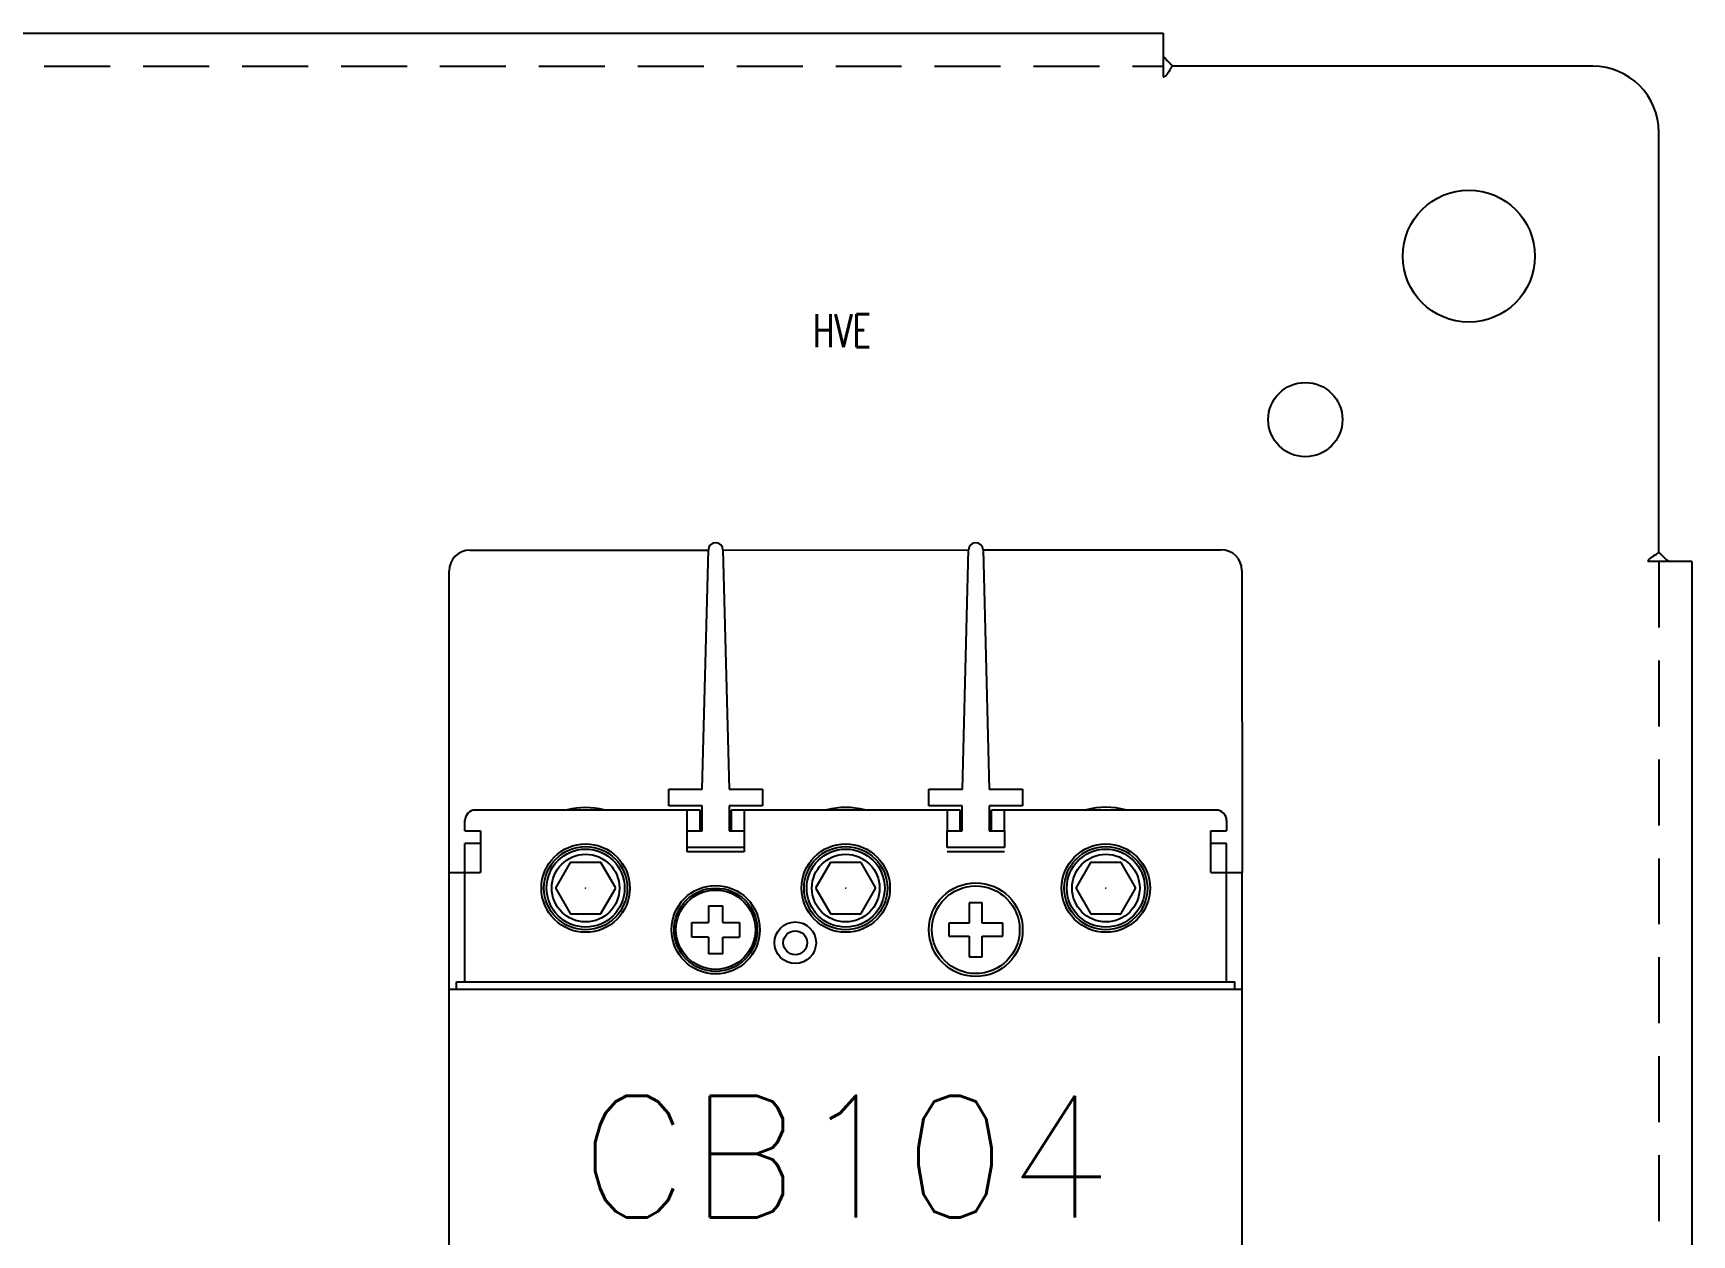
# Model space of a CAD drawing. Header units: inches. Extents: x 0.1 to 89.7, y 0.1 to 57.6.
# Drawn here: x 33.89 to 40.18, y 39.13 to 43.69 of the extents above; entities that cross this region are included whole.
import ezdxf
from ezdxf.enums import TextEntityAlignment as Align

# ---------------------------------------------------------------- set-up
doc = ezdxf.new("R2010")
doc.units = ezdxf.units.IN
doc.header["$MEASUREMENT"] = 0
doc.linetypes.add('HIDDEN', pattern=[0.375, 0.25, -0.125])
for name, color, linetype in [('02___PRT_ALL_AXES', 7, 'Continuous'), ('DEFAULT_2', 8, 'HIDDEN'), ('PB', 7, 'Continuous'), ('PLOC', 8, 'Continuous'), ('PSYMS', 7, 'Continuous'), ('PTAG', 150, 'Continuous')]:
    doc.layers.add(name, color=color, linetype=linetype)
doc.styles.add('WD', font='romans.shx', dxfattribs={"height": 0.185})

# ---------------------------------------------------------------- blocks, each defined once
blk = doc.blocks.new('125A_G_FRAME')
at = {"color": 7, "linetype": 'Continuous'}
for p, q in [((0.0919, 7.0447), (0.9942, 7.0453)), ((1.0496, 7.0453), (1.9785, 7.0458)), ((2.0339, 7.0459), (2.9345, 7.0464)), ((3.0132, 6.9677), (3.0139, 5.8248)), ((0.0139, 5.8248), (0.0132, 6.9659)), ((0.4719, 5.8623), (0.4172, 5.7676)), ((0.4751, 5.8642), (0.5845, 5.8642)), ((0.6424, 5.7676), (0.5877, 5.8623)), ((1.4562, 5.8623), (1.4015, 5.7676)), ((1.4594, 5.8642), (1.5687, 5.8642)), ((1.6266, 5.7676), (1.5719, 5.8623)), ((2.4404, 5.8623), (2.3857, 5.7676)), ((2.4436, 5.8642), (2.553, 5.8642)), ((2.6109, 5.7676), (2.5562, 5.8623)), ((0.4172, 5.7639), (0.4719, 5.6692)), ((0.5877, 5.6692), (0.6424, 5.7639)), ((1.4015, 5.7639), (1.4562, 5.6692)), ((1.5719, 5.6692), (1.6266, 5.7639)), ((2.3857, 5.7639), (2.4404, 5.6692)), ((2.5562, 5.6692), (2.6109, 5.7639)), ((0.5845, 5.6673), (0.4751, 5.6673)), ((1.5687, 5.6673), (1.4594, 5.6673)), ((2.553, 5.6673), (2.4436, 5.6673))]:
    blk.add_line(p, q, dxfattribs=at)
at = {"color": 6, "linetype": 'Continuous'}
for p, q in [((0.9629, 6.061), (0.1125, 6.061)), ((0.9137, 5.9823), (0.9137, 6.061)), ((0.9629, 5.9823), (0.9629, 6.061)), ((1.9471, 6.061), (1.081, 6.061)), ((1.081, 6.061), (1.081, 5.9823)), ((1.1302, 6.061), (1.1302, 5.9824)), ((1.8979, 6.061), (1.8979, 5.9823)), ((1.9471, 5.9823), (1.9471, 6.061)), ((2.9156, 6.061), (2.0652, 6.061)), ((2.0652, 5.9823), (2.0652, 6.061)), ((2.1144, 5.9823), (2.1144, 6.061)), ((0.0731, 5.9823), (0.0731, 6.0217)), ((0.0731, 5.9823), (0.1322, 5.9823)), ((0.1322, 5.9823), (0.1322, 5.8248)), ((2.8959, 5.9823), (2.955, 5.9823)), ((2.8959, 5.8248), (2.8959, 5.9823)), ((2.955, 6.0217), (2.955, 5.9823)), ((0.1322, 5.935), (0.0731, 5.935)), ((0.0731, 5.4114), (0.0731, 5.935)), ((0.9137, 5.9035), (0.9137, 5.9193)), ((1.1302, 5.9035), (0.9137, 5.9035)), ((1.1302, 5.9193), (1.1302, 5.9035)), ((2.1144, 5.9035), (1.8979, 5.9035)), ((2.955, 5.935), (2.8959, 5.935)), ((2.955, 5.4114), (2.955, 5.935)), ((0.014, 5.8248), (0.1322, 5.8248)), ((0.014, 1.1791), (0.014, 5.8248)), ((2.8959, 5.8248), (3.014, 5.8248)), ((3.014, 1.1791), (3.014, 5.8248)), ((2.0308, 5.7106), (1.9816, 5.7106)), ((1.9816, 5.7106), (1.9816, 5.6329)), ((2.0308, 5.6329), (2.0308, 5.7106)), ((1.9816, 5.6329), (1.9038, 5.6329)), ((1.9038, 5.6329), (1.9038, 5.5837)), ((2.1085, 5.6329), (2.0308, 5.6329)), ((2.1085, 5.5837), (2.1085, 5.6329)), ((1.9038, 5.5837), (1.9816, 5.5837)), ((1.9816, 5.5837), (1.9816, 5.5059)), ((2.0308, 5.5837), (2.1085, 5.5837)), ((2.0308, 5.5059), (2.0308, 5.5837)), ((1.9816, 5.5059), (2.0308, 5.5059)), ((0.0416, 5.4114), (2.9865, 5.4114)), ((0.0416, 5.3839), (0.0416, 5.4114)), ((2.9865, 5.3839), (2.9865, 5.4114)), ((0.014, 5.3839), (3.014, 5.3839))]:
    blk.add_line(p, q, dxfattribs=at)
for centre, radius in [((0.5298, 5.7658), 0.1673), ((0.5298, 5.7658), 0.1575), ((0.5298, 5.7658), 0.1476), ((1.514, 5.7658), 0.1673), ((1.514, 5.7658), 0.1575), ((1.514, 5.7658), 0.1476), ((2.4983, 5.7658), 0.1673), ((2.4983, 5.7658), 0.1575), ((2.4983, 5.7658), 0.1476), ((0.5298, 5.7658), 0.128), ((1.514, 5.7658), 0.128), ((2.4983, 5.7658), 0.128), ((1.0219, 5.6083), 0.1673), ((2.0062, 5.6083), 0.1772), ((2.0062, 5.6083), 0.1659), ((1.3231, 5.5591), 0.0787), ((1.3231, 5.5591), 0.0453)]:
    blk.add_circle(centre, radius, dxfattribs=at)
at = {"color": 7, "linetype": 'Continuous'}
for centre, radius in [((0.5298, 5.7658), 0.000191), ((1.0219, 5.6083), 0.1575), ((1.514, 5.7658), 0.000191), ((2.4983, 5.7658), 0.000191)]:
    blk.add_circle(centre, radius, dxfattribs=at)
for centre, radius, start, end in [((0.092, 6.966), 0.0787, 90.03389, 180.03389), ((2.9345, 6.9677), 0.0787, 0.03389, 90.03389), ((0.5297, 5.7655), 0.3051, 76.84301, 103.1296), ((1.514, 5.766), 0.3051, 76.30898, 103.65593), ((2.4982, 5.7666), 0.3051, 75.77524, 104.18205), ((0.5298, 5.7658), 0.1126, 119.05831, 120.94169), ((0.5298, 5.7658), 0.1126, 59.05831, 60.94169), ((1.514, 5.7658), 0.1126, 119.05831, 120.94169), ((1.514, 5.7658), 0.1126, 59.05831, 60.94169), ((2.4983, 5.7658), 0.1126, 119.05831, 120.94169), ((2.4983, 5.7658), 0.1126, 59.05831, 60.94169), ((0.5298, 5.7658), 0.1126, 179.06862, 180.93138), ((0.5298, 5.7658), 0.1126, 359.06862, 0.93138), ((1.514, 5.7658), 0.1126, 179.06862, 180.93138), ((1.514, 5.7658), 0.1126, 359.06862, 0.93138), ((2.4983, 5.7658), 0.1126, 179.06862, 180.93138), ((2.4983, 5.7658), 0.1126, 359.06862, 0.93138), ((0.5298, 5.7658), 0.1126, 239.05831, 240.94169), ((0.5298, 5.7658), 0.1126, 299.05831, 300.94169), ((1.514, 5.7658), 0.1126, 239.05831, 240.94169), ((1.514, 5.7658), 0.1126, 299.05831, 300.94169), ((2.4983, 5.7658), 0.1126, 239.05831, 240.94169), ((2.4983, 5.7658), 0.1126, 299.05831, 300.94169)]:
    blk.add_arc(centre, radius, start, end, dxfattribs=at)
at = {"color": 6, "linetype": 'Continuous'}
for centre, start, end in [((0.1125, 6.0217), 90, 180), ((2.9156, 6.0217), 360, 90)]:
    blk.add_arc(centre, 0.0394, start, end, dxfattribs=at)
at = {"layer": 'PB', "color": 7, "linetype": 'Continuous'}
for p, q in [((0.971, 6.1398), (0.9942, 7.0461)), ((1.0496, 7.0461), (1.0728, 6.1398)), ((1.9553, 6.1398), (1.9785, 7.0461)), ((2.0339, 7.0461), (2.0571, 6.1398)), ((0.8448, 6.1398), (0.971, 6.1398)), ((0.8448, 6.0768), (0.8448, 6.1398)), ((1.0728, 6.1398), (1.1991, 6.1398)), ((1.1991, 6.1398), (1.1991, 6.0768)), ((1.829, 6.1398), (1.9553, 6.1398)), ((1.829, 6.0768), (1.829, 6.1398)), ((2.0571, 6.1398), (2.1833, 6.1398)), ((2.1833, 6.1398), (2.1833, 6.0768)), ((0.9707, 6.0768), (0.8448, 6.0768)), ((0.9707, 5.9823), (0.9707, 6.0768)), ((1.1991, 6.0768), (1.0731, 6.0768)), ((1.0731, 6.0768), (1.0731, 5.9823)), ((1.955, 6.0768), (1.829, 6.0768)), ((1.955, 5.9823), (1.955, 6.0768)), ((2.1833, 6.0768), (2.0574, 6.0768)), ((2.0574, 6.0768), (2.0574, 5.9823)), ((0.9137, 5.9823), (0.9707, 5.9823)), ((0.9137, 5.9193), (0.9137, 5.9823)), ((1.0731, 5.9823), (1.1302, 5.9823)), ((1.1302, 5.9823), (1.1302, 5.9193)), ((1.8979, 5.9823), (1.955, 5.9823)), ((1.8979, 5.9193), (1.8979, 5.9823)), ((2.0574, 5.9823), (2.1144, 5.9823)), ((2.1144, 5.9823), (2.1144, 5.9193)), ((1.1302, 5.9193), (0.9137, 5.9193)), ((2.1144, 5.9193), (1.8979, 5.9193)), ((0.9944, 5.6988), (1.0495, 5.6988)), ((0.9944, 5.6988), (0.9944, 5.6358)), ((1.0495, 5.6358), (1.0495, 5.6988)), ((0.9314, 5.6358), (0.9944, 5.6358)), ((0.9314, 5.5807), (0.9314, 5.6358)), ((1.0495, 5.6358), (1.1125, 5.6358)), ((1.1125, 5.6358), (1.1125, 5.5807)), ((0.9944, 5.5807), (0.9314, 5.5807)), ((0.9944, 5.5807), (0.9944, 5.5177)), ((1.0495, 5.5807), (1.1125, 5.5807)), ((1.0495, 5.5177), (1.0495, 5.5807)), ((1.0495, 5.5177), (0.9944, 5.5177))]:
    blk.add_line(p, q, dxfattribs=at)
for radius in [0.1575, 0.1501]:
    blk.add_circle((1.0219, 5.6083), radius, dxfattribs=at)
for centre in [(1.0219, 7.0454), (2.0062, 7.0454)]:
    blk.add_arc(centre, 0.0277, 1.4664, 178.5336, dxfattribs=at)
at = {"style": 'WD', "width": 0.7}
for tag, p in [('INST', (1.5, 7.9821)), ('LOC', (1.5, 7.8125)), ('DESC1', (1.5, 7.6562)), ('DESC2', (1.5, 7.5)), ('DESC3', (1.5, 7.3521)), ('XREF', (1.5, 6.7812))]:
    blk.add_attdef(tag, text='', height=0.125, dxfattribs=at).set_placement(p, align=Align.CENTER)
at = {"style": 'WD'}
blk.add_attdef('TAG1', text='', height=0.125, dxfattribs=at).set_placement((1.5, 7.1875), align=Align.CENTER)
at = {"style": 'WD', "flags": 9}
blk.add_attdef('FAMILY', (1.7047, 7.1523), '', height=0.01, dxfattribs=at)
for tag, p in [('MFG', (1.7278, 7.0887)), ('CAT', (1.7297, 7.1082)), ('ASSYCODE', (1.73, 7.0714))]:
    blk.add_attdef(tag, text='', height=0.01, dxfattribs=at).set_placement(p, align=Align.CENTER)

msp = doc.modelspace()

# ---------------------------------------------------------------- linework, layer by layer
at = {"color": 3, "linetype": 'Continuous'}
for p, q in [((9.18539, 43.68886), (38.1773, 43.68886)), ((38.1773, 43.68886), (38.1773, 43.60224)), ((39.80536, 43.56363), (38.21272, 43.56363)), ((40.05583, 41.72052), (40.05583, 43.31316)), ((40.0702, 41.70658), (40.06689, 41.70992)), ((40.07456, 41.70215), (40.0702, 41.70658)), ((40.18106, 41.6851), (40.09444, 41.6851)), ((40.18106, 41.6851), (40.18106, 12.69319))]:
    msp.add_line(p, q, dxfattribs=at)
for points in [[(38.1773, 43.60224), (38.17871, 43.6003), (38.18013, 43.5984), (38.18156, 43.59654), (38.18299, 43.59473), (38.18443, 43.59299), (38.18586, 43.59131), (38.18729, 43.58969), (38.18871, 43.58814), (38.19011, 43.58665), (38.19151, 43.58521), (38.19293, 43.58378), (38.19435, 43.58236)], [(38.19435, 43.58236), (38.2004, 43.5764), (38.20212, 43.57469), (38.20386, 43.57294), (38.20556, 43.57121), (38.2072, 43.56951), (38.20877, 43.56786), (38.21023, 43.56631), (38.21155, 43.56489), (38.21272, 43.56363)], [(40.06689, 41.70992), (40.06513, 41.71166), (40.0634, 41.71336), (40.06171, 41.715), (40.06006, 41.71657), (40.05851, 41.71803), (40.05709, 41.71935), (40.05583, 41.72052)], [(40.09444, 41.6851), (40.09249, 41.68651), (40.09059, 41.68793), (40.08873, 41.68936), (40.08693, 41.69079), (40.08518, 41.69223), (40.08351, 41.69366), (40.08189, 41.69509), (40.08034, 41.69652), (40.07885, 41.69792), (40.0774, 41.69932), (40.07597, 41.70073), (40.07456, 41.70215)]]:
    msp.add_lwpolyline(points, dxfattribs=at)
msp.add_arc((39.80536, 43.31316), 0.25047, 0, 90, dxfattribs=at)
at = {"layer": '02___PRT_ALL_AXES', "color": 3, "linetype": 'Continuous'}
for centre, radius in [((39.33572, 42.84353), 0.25047), ((38.71584, 42.22365), 0.14076)]:
    msp.add_circle(centre, radius, dxfattribs=at)
at = {"layer": 'DEFAULT_2', "color": 8, "linetype": 'HIDDEN'}
for p, q in [((38.1773, 43.60224), (38.1773, 43.52269)), ((9.18539, 43.56363), (38.1773, 43.56363)), ((40.03599, 41.70727), (40.04245, 41.71115)), ((40.09444, 41.6851), (40.01489, 41.6851)), ((40.05583, 41.6851), (40.05583, 12.69319))]:
    msp.add_line(p, q, dxfattribs=at)
for points in [[(38.1773, 43.52269), (38.17893, 43.52329), (38.18049, 43.52396), (38.182, 43.52471), (38.18346, 43.52555), (38.18488, 43.52647), (38.18629, 43.52749), (38.1877, 43.52864), (38.18911, 43.52993), (38.19055, 43.53139), (38.19194, 43.53295), (38.19321, 43.53449), (38.19443, 43.53611), (38.19569, 43.53789), (38.19695, 43.53977), (38.19821, 43.54175), (38.19947, 43.54379), (38.20335, 43.55026)], [(38.20335, 43.55026), (38.20473, 43.55251), (38.2061, 43.55467), (38.20747, 43.55674), (38.20883, 43.55869), (38.21018, 43.5605), (38.21147, 43.56214), (38.21272, 43.56363)], [(40.01489, 41.6851), (40.01549, 41.68673), (40.01616, 41.6883), (40.01691, 41.6898), (40.01774, 41.69126), (40.01866, 41.69268), (40.01969, 41.69409), (40.02084, 41.6955), (40.02213, 41.69691), (40.02359, 41.69836), (40.02515, 41.69975), (40.02669, 41.70101), (40.02831, 41.70224), (40.03008, 41.70349), (40.03197, 41.70475), (40.03394, 41.70601), (40.03599, 41.70727)], [(40.04245, 41.71115), (40.0447, 41.71253), (40.04687, 41.7139), (40.04894, 41.71527), (40.05089, 41.71664), (40.0527, 41.71798), (40.05434, 41.71927), (40.05583, 41.72052)]]:
    msp.add_lwpolyline(points, dxfattribs=at)

# ---------------------------------------------------------------- block references
at = {"layer": 'PSYMS'}
ref = msp.add_blockref('125A_G_FRAME', (35.45664, 34.6706), dxfattribs=dict(at, xscale=1.001880327007336, yscale=1.001880327007336, zscale=1.001880327007336))
ref.add_attrib('LOC', 'HVE', dxfattribs={"layer": 'PLOC', "height": 0.125235, "style": 'WD', "width": 0.7}).set_placement((36.95946, 42.49779), align=Align.CENTER)
ref.add_attrib('P_TAG1', 'CB104', dxfattribs={"layer": 'PTAG', "height": 0.461257, "style": 'WD', "flags": 8}).set_placement((36.97231, 39.4293), align=Align.MIDDLE_CENTER)

doc.saveas('drawing.dxf')
